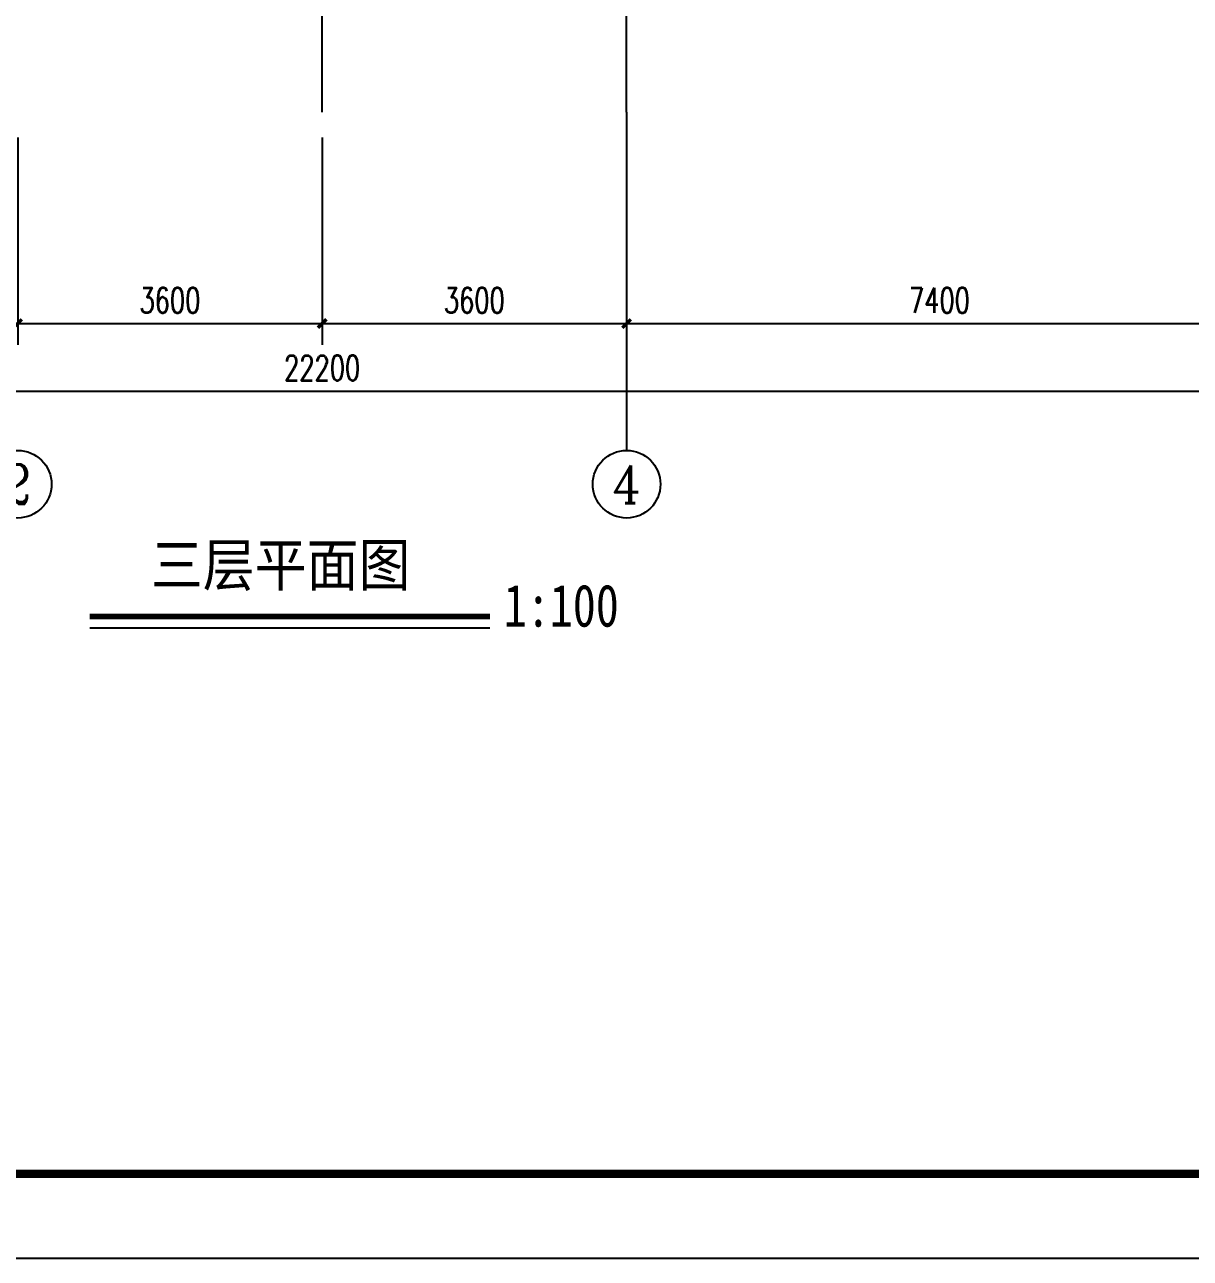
# Model space of a CAD drawing. Extents: x 5188914 to 7068445, y -542675 to 2032183.
# Drawn here: x 5219954 to 5233739, y -496916 to -482328 of the extents above; entities that cross this region are included whole.
import ezdxf
from ezdxf.enums import TextEntityAlignment as Align

# ---------------------------------------------------------------- set-up
doc = ezdxf.new("R2010")
doc.units = 0
doc.header["$LTSCALE"] = 1000
doc.header["$MEASUREMENT"] = 0
doc.linetypes.add('DOTE', pattern=[2.42, 2, -0.2, 0.02, -0.2])
doc.layers.get('0').update_dxf_attribs({"linetype": 'CONTINUOUS'})
doc.layers.get('Defpoints').update_dxf_attribs({"linetype": 'CONTINUOUS'})
for name, color, linetype in [('AXIS', 3, 'CONTINUOUS'), ('AXIS_TEXT', 7, 'CONTINUOUS'), ('DOTE', 252, 'CONTINUOUS'), ('PUB_TITLE', 4, 'CONTINUOUS'), ('图名', 15, 'CONTINUOUS')]:
    doc.layers.add(name, color=color, linetype=linetype)
doc.styles.add('_TCH_AXIS', font='COMPLEX', dxfattribs={"bigfont": 'GBCBIG'})
doc.styles.add('_TCH_DIM_T3', font='SIMPLEX', dxfattribs={"width": 0.705882, "bigfont": 'GBCBIG'})
doc.styles.add('COMPLEX', font='COMPLEX')
doc.styles.add('宋体', font='', dxfattribs={"width": 0.7})
doc.styles.get('宋体').set_extended_font_data('SimSun')
doc.dimstyles.new('_TCH_ARCH&&100', dxfattribs={"dimtxt": 297.5, "dimasz": 100, "dimexe": 250, "dimexo": 300, "dimgap": 126.25, "dimtad": 1, "dimdec": 0, "dimzin": 0, "dimdsep": 46, "dimtxsty": '_TCH_DIM_T3', "dimblk": 'ARCHTICK', "dimcen": 0.09, "dimclrt": 7, "dimazin": 2, "dimtfac": 1, "dimtdec": 0, "dimtix": 1, "dimtmove": 2, "dimatfit": 3, "dimfxl": 0, "dimtolj": 1, "dimtzin": 0, "dimarcsym": 0})

# ---------------------------------------------------------------- blocks, each defined once
blk = doc.blocks.new('_AXISO')
blk.add_circle((0, 0), 0.5)
at = {"layer": 'AXIS_TEXT', "style": 'COMPLEX', "width": 1.041667}
blk.add_attdef('A', text='', height=0.56, dxfattribs=at).set_placement((-0.25, -0.28), (0.25, -0.28), align=Align.FIT)
blk = doc.blocks.new('_ArchTick')
at = {"color": 0, "linetype": 'ByBlock', "const_width": 0.4}
blk.add_lwpolyline([(-0.5, -0.5), (0.5, 0.5)], dxfattribs=at)
blk = doc.blocks.new('*D229')
at = {"layer": 'AXIS', "color": 0, "lineweight": -2}
for p, q in [((5219872, -483662), (5219872, -486112)), ((5223472, -483662), (5223472, -486112)), ((5219872, -485862), (5223472, -485862))]:
    blk.add_line(p, q, dxfattribs=at)
at = {"layer": 'Defpoints', "color": 0}
for p in [(5219872, -483362), (5223472, -483362), (5223472, -485862)]:
    blk.add_point(p, dxfattribs=at)
at = {"layer": 'AXIS', "color": 0, "lineweight": -2, "xscale": 100, "yscale": 100, "zscale": 100, "rotation": 180}
blk.add_blockref('_ArchTick', (5219872, -485862), dxfattribs=at)
at = {"layer": 'AXIS', "color": 0, "lineweight": -2, "xscale": 100, "yscale": 100, "zscale": 100}
blk.add_blockref('_ArchTick', (5223472, -485862), dxfattribs=at)
at = {"layer": 'AXIS', "color": 7, "insert": (5221672, -485587), "char_height": 297.5, "attachment_point": 5, "style": '_TCH_DIM_T3'}
blk.add_mtext('\\A1;3600', dxfattribs=at)
blk = doc.blocks.new('*D230')
at = {"layer": 'AXIS', "color": 0, "lineweight": -2}
for p, q in [((5223472, -483662), (5223472, -486112)), ((5227072, -483662), (5227072, -486112)), ((5223472, -485862), (5227072, -485862))]:
    blk.add_line(p, q, dxfattribs=at)
at = {"layer": 'Defpoints', "color": 0}
for p in [(5223472, -483362), (5227072, -483362), (5227072, -485862)]:
    blk.add_point(p, dxfattribs=at)
at = {"layer": 'AXIS', "color": 0, "lineweight": -2, "xscale": 100, "yscale": 100, "zscale": 100, "rotation": 180}
blk.add_blockref('_ArchTick', (5223472, -485862), dxfattribs=at)
at = {"layer": 'AXIS', "color": 0, "lineweight": -2, "xscale": 100, "yscale": 100, "zscale": 100}
blk.add_blockref('_ArchTick', (5227072, -485862), dxfattribs=at)
at = {"layer": 'AXIS', "color": 7, "insert": (5225272, -485587), "char_height": 297.5, "attachment_point": 5, "style": '_TCH_DIM_T3'}
blk.add_mtext('\\A1;3600', dxfattribs=at)
blk = doc.blocks.new('*D231')
at = {"layer": 'AXIS', "color": 0, "lineweight": -2}
for p, q in [((5227072, -483662), (5227072, -486112)), ((5234472, -483662), (5234472, -486112)), ((5227072, -485862), (5234472, -485862))]:
    blk.add_line(p, q, dxfattribs=at)
at = {"layer": 'Defpoints', "color": 0}
for p in [(5227072, -483362), (5234472, -483362), (5234472, -485862)]:
    blk.add_point(p, dxfattribs=at)
at = {"layer": 'AXIS', "color": 0, "lineweight": -2, "xscale": 100, "yscale": 100, "zscale": 100, "rotation": 180}
blk.add_blockref('_ArchTick', (5227072, -485862), dxfattribs=at)
at = {"layer": 'AXIS', "color": 0, "lineweight": -2, "xscale": 100, "yscale": 100, "zscale": 100}
blk.add_blockref('_ArchTick', (5234472, -485862), dxfattribs=at)
at = {"layer": 'AXIS', "color": 7, "insert": (5230772, -485587), "char_height": 297.5, "attachment_point": 5, "style": '_TCH_DIM_T3'}
blk.add_mtext('\\A1;7400', dxfattribs=at)
blk = doc.blocks.new('*D232')
at = {"layer": 'AXIS', "color": 0, "lineweight": -2}
for p, q in [((5212372, -483662), (5212372, -486912)), ((5234572, -483662), (5234572, -486912)), ((5212372, -486662), (5234572, -486662))]:
    blk.add_line(p, q, dxfattribs=at)
at = {"layer": 'Defpoints', "color": 0}
for p in [(5212372, -483362), (5234572, -483362), (5234572, -486662)]:
    blk.add_point(p, dxfattribs=at)
at = {"layer": 'AXIS', "color": 0, "lineweight": -2, "xscale": 100, "yscale": 100, "zscale": 100, "rotation": 180}
blk.add_blockref('_ArchTick', (5212372, -486662), dxfattribs=at)
at = {"layer": 'AXIS', "color": 0, "lineweight": -2, "xscale": 100, "yscale": 100, "zscale": 100}
blk.add_blockref('_ArchTick', (5234572, -486662), dxfattribs=at)
at = {"layer": 'AXIS', "color": 7, "insert": (5223472, -486387), "char_height": 297.5, "attachment_point": 5, "style": '_TCH_DIM_T3'}
blk.add_mtext('\\A1;22200', dxfattribs=at)

msp = doc.modelspace()

# ---------------------------------------------------------------- linework, layer by layer
at = {"layer": 'AXIS', "color": 0}
msp.add_line((5227072.1, -483361.6), (5227072.1, -487361.6), dxfattribs=at)
at = {"layer": 'DOTE', "linetype": 'DOTE'}
for p, q in [((5227072.1, -483361.6), (5227072.1, -463861.6)), ((5223472.1, -483361.6), (5223472.1, -475061.6))]:
    msp.add_line(p, q, dxfattribs=at)
at = {"layer": 'PUB_TITLE', "color": 4}
msp.add_lwpolyline([(5193907.2, -496915.9), (5253307.2, -496915.9), (5253307.2, -454915.9), (5193907.2, -454915.9)], close=True, dxfattribs=at)
at = {"layer": 'PUB_TITLE', "color": 4, "const_width": 100}
msp.add_lwpolyline([(5196407.2, -495915.9), (5252307.2, -495915.9), (5252307.2, -455915.9), (5196407.2, -455915.9)], close=True, dxfattribs=at)
at = {"layer": '图名'}
msp.add_line((5220723.4, -489459.3), (5225456.2, -489459.3), dxfattribs=at)
at = {"layer": '图名', "const_width": 70}
msp.add_lwpolyline([(5220723.4, -489326.1), (5225456.2, -489326.1)], dxfattribs=at)

# ---------------------------------------------------------------- block references
at = {"layer": 'AXIS', "color": 0}
ref = msp.add_blockref('_AXISO', (5219872.1, -487761.6), dxfattribs=dict(at, xscale=800, yscale=800, zscale=800))
ref.add_attrib('A', '2', dxfattribs={"layer": 'AXIS_TEXT', "color": 0, "height": 465.9, "style": '_TCH_AXIS'}).set_placement((5219716.8, -487994.6), (5220027.4, -487994.6), align=Align.FIT)
ref = msp.add_blockref('_AXISO', (5227072.1, -487761.6), dxfattribs=dict(at, xscale=800, yscale=800, zscale=800))
ref.add_attrib('A', '4', dxfattribs={"layer": 'AXIS_TEXT', "color": 0, "height": 445.4, "style": '_TCH_AXIS'}).set_placement((5226902.4, -487984.4), (5227241.8, -487984.4), align=Align.FIT)

# ---------------------------------------------------------------- texts
at = {"layer": '图名', "style": '宋体'}
for s, width, p in [('三层平面图', 0.9, (5221447.1, -488965.4)), ('1:100', 0.8, (5225619.9, -489446.2))]:
    msp.add_text(s, height=500, dxfattribs=dict(at, width=width)).set_placement(p)

# ---------------------------------------------------------------- dimensions: what is measured, and where the dimension line sits
at = {"layer": 'AXIS', "color": 0}
for p1, p2, distance, picture, middle in [((5212372.1, -483361.6), (5234572.1, -483361.6), -3300, '*D232', (5223472.1, -486386.6)), ((5219872.1, -483361.6), (5223472.1, -483361.6), -2500, '*D229', (5221672.1, -485586.6)), ((5223472.1, -483361.6), (5227072.1, -483361.6), -2500, '*D230', (5225272.1, -485586.6)), ((5227072.1, -483361.6), (5234472.1, -483361.6), -2500, '*D231', (5230772.1, -485586.6))]:
    dim = msp.add_aligned_dim(p1=p1, p2=p2, distance=distance, dimstyle='_TCH_ARCH&&100', dxfattribs=at)
    dim.commit()
    dim.dimension.update_dxf_attribs({"geometry": picture, "text_midpoint": middle})

doc.saveas('drawing.dxf')
